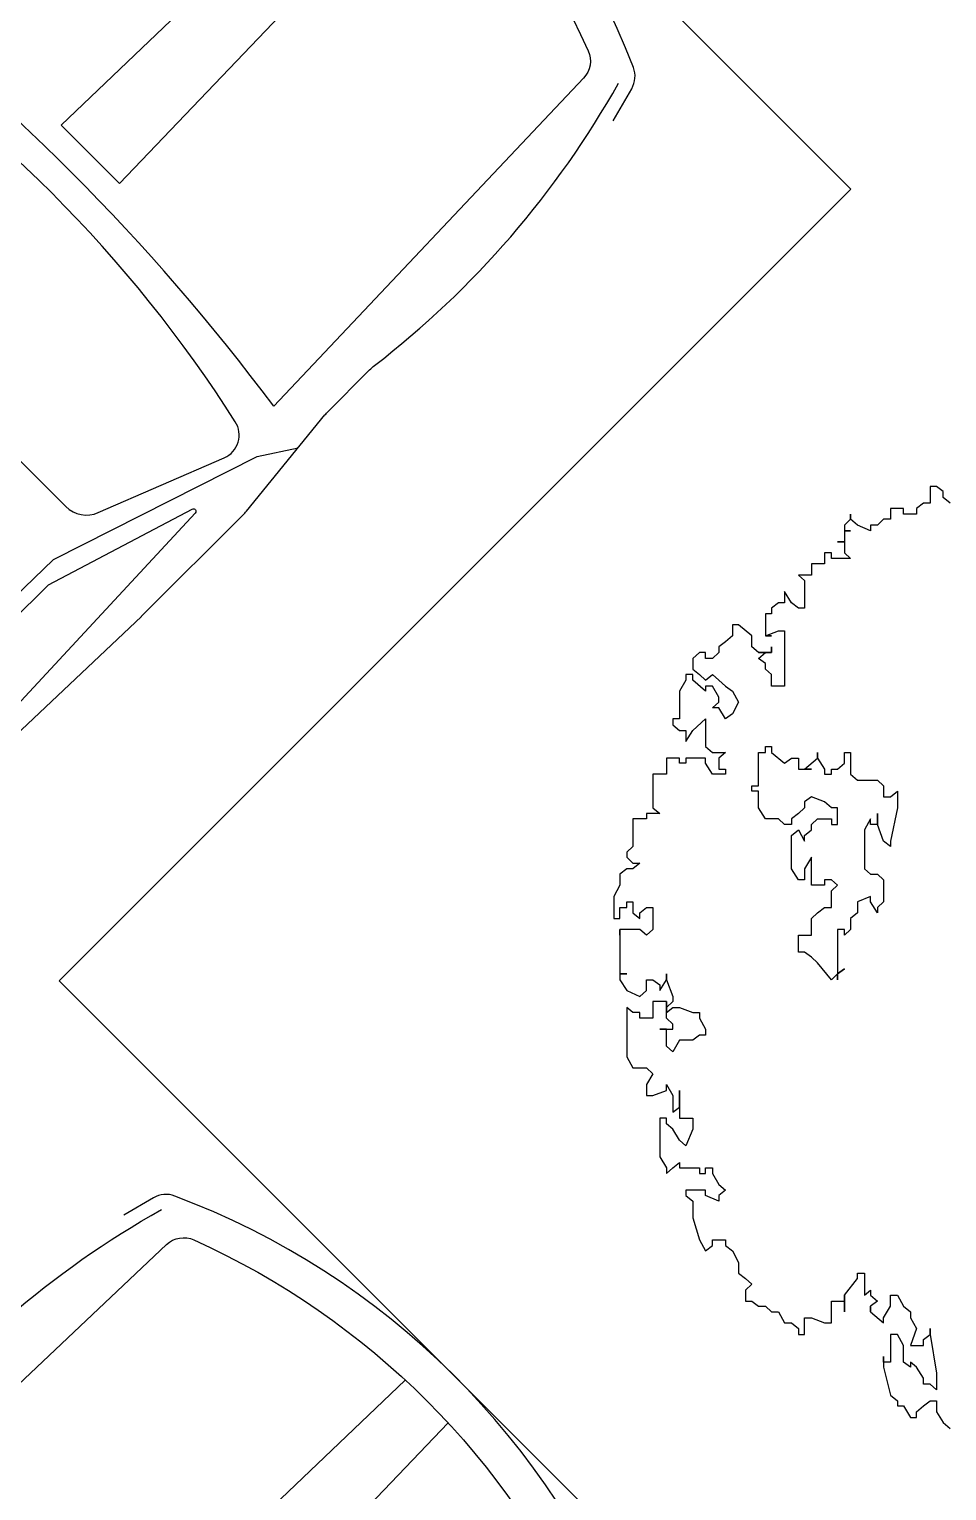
# Model space of a CAD drawing. Extents: x -30 to 1202, y 231 to 898.
# Drawn here: x 114.996 to 116.929, y 323.01 to 326.089 of the extents above; entities that cross this region are included whole.
import ezdxf

# ---------------------------------------------------------------- set-up
doc = ezdxf.new("R2010")
doc.units = 0
doc.header["$LTSCALE"] = 0.04
doc.layers.get('0').update_dxf_attribs({"linetype": 'CONTINUOUS'})
for name, color, linetype in [('CONTORXXNP----00', 255, 'CONTINUOUS'), ('PISO', 1, 'CONTINUOUS'), ('PISOS', 1, 'CONTINUOUS')]:
    doc.layers.add(name, color=color, linetype=linetype)
doc.styles.get("Standard").update_dxf_attribs({"font": 'romans.shx'})

# ---------------------------------------------------------------- blocks, each defined once
blk = doc.blocks.new('Aupln001')
for points in [[(-3.5055, 0.7064), (-3.5373, 0.7558), (-3.8645, 0.6943), (-3.9179, 0.613, -0.296775), (-3.8752, 0.6508), (-3.3857, 0.7244, -0.031441), (-3.3792, 0.725), (-2.6153, 0.7429, 0.001455), (-2.615, 0.7429), (-1.6936, 0.7699, -0.007326), (-1.6921, 0.77), (-1.3856, 0.77, -0.025363), (-1.3803, 0.7697), (-1.1199, 0.7432, 0.024637), (-1.1148, 0.7429), (-0.9864, 0.7426, 0.032795), (-0.9728, 0.7434, -0.100755), (-0.1885, 0.6864)], [(-0.2529, -0.7232), (-0.1771, -0.703, 0.226888), (-0.1428, -0.6737, 0.214205), (-0.1487, 0.6869, 0.224603), (-0.1828, 0.7158), (-0.2529, 0.7345)], [(-3.5055, -0.6952), (-3.5373, -0.7446), (-3.8645, -0.6831), (-3.9179, -0.6017, 0.296775), (-3.8752, -0.6396), (-3.3857, -0.7132, 0.031441), (-3.3792, -0.7138), (-2.6153, -0.7317, -0.001455), (-2.615, -0.7317), (-1.6936, -0.7587, 0.007326), (-1.6921, -0.7587), (-1.3856, -0.7587, 0.025363), (-1.3803, -0.7585), (-1.1199, -0.732, -0.024637), (-1.1148, -0.7317), (-0.9864, -0.7313, -0.032795), (-0.9728, -0.7322, 0.100755), (-0.1885, -0.6751)]]:
    blk.add_lwpolyline(points, format="xyb")
for points in [[(-1.2635, 0.6197, 0.460891), (-1.3337, 0.6571), (-1.603, 0.5511, 0.30819), (-1.6421, 0.4936), (-1.6421, -0.4824, 0.30819), (-1.603, -0.5399), (-1.3337, -0.6458, 0.460891), (-1.2635, -0.6085, 0.109577)], [(-0.2329, -0.6155), (-1.1833, -0.6426, 0.072437), (-1.1833, 0.6538), (-0.2329, 0.6268, -0.304109), (-0.1855, 0.593, -0.182739), (-0.1855, -0.5818, -0.304109)], [(-2.9574, -0.6833, 0.001613), (-2.9578, -0.6833), (-3.4083, -0.6731, -0.898845), (-3.4092, -0.6628), (-2.9165, -0.5678), (-1.7849, -0.5729), (-1.4578, -0.6747, -0.843434), (-1.4592, -0.685), (-2.0918, -0.7083, -0.016499), (-2.0952, -0.7084)]]:
    blk.add_lwpolyline(points, format="xyb", close=True)
for points in [[(-0.0794, -0.0582), (-1.081, -0.0812), (-1.081, 0.0924), (-0.0794, 0.0694)], [(-3.862, -0.5916), (-3.0431, -0.5198), (-1.7396, -0.5427), (-1.2828, -0.6933), (-1.209, -0.741)]]:
    blk.add_lwpolyline(points)
blk = doc.blocks.new('ARB3')
at = {"color": 0}
for p, q in [((-0.4592, -0.19), (-0.4644, -0.1969)), ((-0.4534, -0.19), (-0.4592, -0.19)), ((-0.4476, -0.1831), (-0.4534, -0.19)), ((0.4638, -0.1969), (0.4747, -0.19)), ((0.4747, -0.19), (0.4805, -0.1831)), ((-0.4644, -0.1969), (-0.4644, -0.2031)), ((-0.4644, -0.2031), (-0.4476, -0.2031)), ((-0.4476, -0.2031), (-0.4476, -0.21)), ((0.3862, -0.2031), (0.3804, -0.2031)), ((0.3804, -0.2031), (0.3862, -0.2031)), ((0.3862, -0.2031), (0.425, -0.1969)), ((0.3914, -0.21), (0.3862, -0.2031)), ((0.425, -0.1969), (0.4418, -0.1969)), ((0.4418, -0.1969), (0.436, -0.2031)), ((0.436, -0.2031), (0.436, -0.21)), ((0.4528, -0.2031), (0.4528, -0.1969)), ((0.4528, -0.1969), (0.4638, -0.1969)), ((0.4579, -0.21), (0.4528, -0.2031)), ((-0.4476, -0.21), (-0.4424, -0.2169)), ((-0.4424, -0.2169), (-0.4366, -0.2169)), ((-0.4366, -0.2169), (-0.4366, -0.23)), ((0.3695, -0.223), (0.3804, -0.2169)), ((0.3804, -0.2169), (0.3972, -0.223)), ((0.3972, -0.21), (0.3914, -0.21)), ((0.3972, -0.223), (0.3972, -0.21)), ((0.4192, -0.2169), (0.414, -0.223)), ((0.4302, -0.21), (0.4192, -0.2169)), ((0.436, -0.21), (0.4302, -0.21)), ((0.4638, -0.2169), (0.4579, -0.21)), ((0.4696, -0.2169), (0.4638, -0.2169)), ((0.4696, -0.223), (0.4696, -0.2169)), ((-0.4366, -0.23), (-0.4424, -0.23)), ((-0.4424, -0.23), (-0.4424, -0.243)), ((0.3468, -0.2361), (0.3578, -0.23)), ((0.3578, -0.23), (0.3636, -0.223)), ((0.3636, -0.223), (0.3695, -0.223)), ((0.3972, -0.23), (0.3862, -0.2361)), ((0.414, -0.23), (0.3972, -0.23)), ((0.414, -0.223), (0.4192, -0.223)), ((0.4192, -0.223), (0.414, -0.23)), ((0.4579, -0.23), (0.4696, -0.223)), ((0.4579, -0.2361), (0.4579, -0.23)), ((-0.4424, -0.243), (-0.4315, -0.243)), ((-0.4315, -0.243), (-0.4315, -0.25)), ((-0.1531, -0.243), (-0.1589, -0.2361)), ((-0.1589, -0.2361), (-0.1421, -0.2361)), ((-0.1531, -0.25), (-0.1531, -0.243)), ((-0.1421, -0.2361), (-0.1085, -0.243)), ((-0.1085, -0.243), (-0.1033, -0.243)), ((-0.1033, -0.243), (-0.1085, -0.25)), ((0.3468, -0.243), (0.3468, -0.2361)), ((0.3578, -0.243), (0.3468, -0.243)), ((0.3695, -0.25), (0.3578, -0.243)), ((0.3862, -0.2361), (0.3862, -0.243)), ((0.3862, -0.243), (0.414, -0.243)), ((0.414, -0.243), (0.414, -0.25)), ((0.4192, -0.25), (0.447, -0.243)), ((0.447, -0.243), (0.4528, -0.2361)), ((0.4528, -0.2361), (0.4579, -0.2361)), ((-0.4315, -0.25), (-0.4256, -0.2561)), ((-0.4256, -0.2561), (-0.4256, -0.263)), ((-0.4256, -0.263), (-0.4198, -0.263)), ((-0.4198, -0.263), (-0.4256, -0.2761)), ((-0.1699, -0.2561), (-0.1641, -0.25)), ((-0.1699, -0.2761), (-0.1699, -0.2561)), ((-0.1641, -0.25), (-0.1531, -0.25)), ((-0.1253, -0.2561), (-0.1363, -0.2561)), ((-0.1363, -0.2561), (-0.1253, -0.2561)), ((-0.1253, -0.263), (-0.1311, -0.263)), ((-0.1311, -0.263), (-0.1201, -0.2692)), ((-0.1085, -0.25), (-0.1253, -0.2561)), ((-0.1253, -0.2561), (-0.1253, -0.263)), ((-0.0807, -0.2692), (-0.0756, -0.263)), ((-0.0756, -0.2561), (-0.0698, -0.25)), ((-0.0756, -0.263), (-0.0756, -0.2561)), ((-0.0698, -0.25), (-0.0478, -0.25)), ((-0.0478, -0.263), (-0.053, -0.263)), ((-0.053, -0.263), (-0.0478, -0.2761)), ((-0.0478, -0.25), (-0.042, -0.2561)), ((-0.0368, -0.2561), (-0.0478, -0.263)), ((-0.042, -0.2561), (-0.0368, -0.2561)), ((0.3468, -0.2692), (0.3417, -0.263)), ((0.3417, -0.263), (0.3468, -0.263)), ((0.3468, -0.263), (0.3527, -0.2561)), ((0.3527, -0.2561), (0.3578, -0.263)), ((0.3578, -0.263), (0.3636, -0.263)), ((0.3636, -0.263), (0.3578, -0.263)), ((0.3578, -0.263), (0.3636, -0.263)), ((0.3636, -0.263), (0.3746, -0.25)), ((0.3746, -0.25), (0.3695, -0.25)), ((0.414, -0.25), (0.4082, -0.25)), ((0.4082, -0.25), (0.4192, -0.25)), ((-0.4256, -0.2761), (-0.4315, -0.283)), ((-0.1757, -0.283), (-0.1699, -0.2761)), ((-0.1201, -0.2692), (-0.0807, -0.2692)), ((-0.0478, -0.2761), (-0.0368, -0.2761)), ((-0.0368, -0.2761), (-0.031, -0.283)), ((0.3249, -0.2761), (0.3249, -0.2692)), ((0.3249, -0.2692), (0.3468, -0.2692)), ((0.3301, -0.2761), (0.3249, -0.2761)), ((0.3468, -0.2892), (0.3301, -0.2761)), ((-0.4315, -0.283), (-0.4366, -0.283)), ((-0.4366, -0.283), (-0.4315, -0.283)), ((-0.4315, -0.283), (-0.4256, -0.2892)), ((-0.4256, -0.2892), (-0.4198, -0.2892)), ((-0.4198, -0.2892), (-0.4198, -0.283)), ((-0.4198, -0.283), (-0.4198, -0.2892)), ((-0.4198, -0.2892), (-0.4089, -0.2892)), ((-0.4089, -0.2892), (-0.4089, -0.2961)), ((-0.4089, -0.2961), (-0.4089, -0.2892)), ((-0.4089, -0.2892), (-0.3979, -0.2892)), ((-0.3979, -0.2892), (-0.3921, -0.283)), ((-0.3921, -0.283), (-0.3921, -0.3022)), ((-0.1976, -0.2892), (-0.1976, -0.283)), ((-0.1976, -0.283), (-0.1757, -0.283)), ((-0.1867, -0.2892), (-0.1976, -0.2892)), ((-0.1809, -0.2961), (-0.1867, -0.2892)), ((-0.031, -0.283), (-0.02, -0.283)), ((-0.02, -0.283), (-0.0142, -0.2892)), ((-0.0142, -0.2892), (-0.02, -0.2892)), ((-0.02, -0.2892), (-0.02, -0.2961)), ((0.0245, -0.2961), (0.0194, -0.2892)), ((0.0194, -0.2892), (0.0245, -0.2961)), ((0.3636, -0.2892), (0.3468, -0.2892)), ((0.3527, -0.3022), (0.3527, -0.2892)), ((0.3527, -0.2892), (0.3636, -0.2892)), ((-0.3921, -0.3022), (-0.3979, -0.3022)), ((-0.3979, -0.3022), (-0.3979, -0.3092)), ((-0.1809, -0.3022), (-0.1809, -0.2961)), ((-0.1757, -0.3022), (-0.1809, -0.3022)), ((-0.1757, -0.3092), (-0.1757, -0.3022)), ((-0.1421, -0.3022), (-0.1479, -0.3092)), ((-0.1253, -0.2961), (-0.1421, -0.2961)), ((-0.1421, -0.2961), (-0.1421, -0.3022)), ((-0.1311, -0.3161), (-0.1311, -0.3022)), ((-0.1311, -0.3022), (-0.1253, -0.3022)), ((-0.1253, -0.3022), (-0.1253, -0.2961)), ((-0.0646, -0.2961), (-0.0698, -0.3022)), ((-0.0698, -0.3022), (-0.0698, -0.3092)), ((-0.0588, -0.3022), (-0.0646, -0.2961)), ((-0.042, -0.3022), (-0.0588, -0.3022)), ((-0.042, -0.3092), (-0.042, -0.3022)), ((-0.02, -0.2961), (0.0304, -0.2961)), ((0.0304, -0.3022), (0.0136, -0.3161)), ((0.0304, -0.2961), (0.0245, -0.2961)), ((0.0245, -0.2961), (0.0304, -0.3022)), ((0.3746, -0.3022), (0.3527, -0.3022)), ((0.3746, -0.3092), (0.3746, -0.3022)), ((-0.3979, -0.3092), (-0.3869, -0.3092)), ((-0.3869, -0.3092), (-0.3869, -0.3222)), ((-0.3869, -0.3222), (-0.3753, -0.3222)), ((-0.3753, -0.3222), (-0.3753, -0.3353)), ((-0.1918, -0.3161), (-0.1976, -0.3161)), ((-0.1976, -0.3161), (-0.1918, -0.3161)), ((-0.1918, -0.3161), (-0.1809, -0.3092)), ((-0.1809, -0.3292), (-0.1918, -0.3161)), ((-0.1809, -0.3092), (-0.1757, -0.3092)), ((-0.1809, -0.3353), (-0.1809, -0.3222)), ((-0.1809, -0.3222), (-0.1809, -0.3292)), ((-0.1809, -0.3292), (-0.1809, -0.3222)), ((-0.1809, -0.3222), (-0.1809, -0.3292)), ((-0.1479, -0.3092), (-0.1531, -0.3222)), ((-0.1531, -0.3222), (-0.1479, -0.3292)), ((-0.1253, -0.3222), (-0.1311, -0.3161)), ((-0.1201, -0.3222), (-0.1253, -0.3222)), ((-0.1143, -0.3292), (-0.1201, -0.3222)), ((-0.0646, -0.3222), (-0.0924, -0.3222)), ((-0.0924, -0.3222), (-0.0807, -0.3292)), ((-0.0698, -0.3092), (-0.0646, -0.3092)), ((-0.0646, -0.3092), (-0.0646, -0.3222)), ((-0.0368, -0.3161), (-0.042, -0.3092)), ((-0.031, -0.3222), (-0.0368, -0.3161)), ((-0.0142, -0.3222), (-0.031, -0.3222)), ((-0.0142, -0.3353), (-0.0142, -0.3222)), ((0.0078, -0.3222), (0.0026, -0.3292)), ((0.0136, -0.3161), (0.0078, -0.3222)), ((0.3695, -0.3222), (0.3746, -0.3092)), ((0.3695, -0.3292), (0.3695, -0.3222)), ((-0.3753, -0.3353), (-0.3701, -0.3292)), ((-0.3701, -0.3292), (-0.3423, -0.3292)), ((-0.3423, -0.3353), (-0.3475, -0.3422)), ((-0.3423, -0.3292), (-0.3423, -0.3353)), ((-0.1918, -0.3422), (-0.1918, -0.3353)), ((-0.1918, -0.3353), (-0.1809, -0.3353)), ((-0.1479, -0.3292), (-0.1421, -0.3292)), ((-0.1421, -0.3292), (-0.1363, -0.3353)), ((-0.1363, -0.3353), (-0.1311, -0.3422)), ((-0.1201, -0.3353), (-0.1085, -0.3292)), ((-0.1143, -0.3422), (-0.1201, -0.3353)), ((-0.1085, -0.3292), (-0.1143, -0.3292)), ((-0.0807, -0.3292), (-0.0698, -0.3292)), ((-0.0698, -0.3353), (-0.0807, -0.3422)), ((-0.0698, -0.3292), (-0.0698, -0.3353)), ((0.0026, -0.3353), (-0.0142, -0.3353)), ((0.0026, -0.3292), (0.0026, -0.3353)), ((0.3862, -0.3292), (0.3695, -0.3292)), ((0.3746, -0.3422), (0.3804, -0.3353)), ((0.3804, -0.3353), (0.3862, -0.3353)), ((0.3862, -0.3353), (0.3862, -0.3292)), ((-0.3475, -0.3422), (-0.3591, -0.3492)), ((-0.3591, -0.3492), (-0.3475, -0.3492)), ((-0.3475, -0.3492), (-0.3475, -0.3553)), ((-0.3197, -0.3553), (-0.3197, -0.3492)), ((-0.3197, -0.3492), (-0.2642, -0.3492)), ((-0.2642, -0.3492), (-0.2642, -0.3622)), ((-0.1976, -0.3622), (-0.1867, -0.3492)), ((-0.1867, -0.3492), (-0.1918, -0.3422)), ((-0.1311, -0.3422), (-0.1253, -0.3422)), ((-0.1253, -0.3492), (-0.1311, -0.3553)), ((-0.1253, -0.3422), (-0.1253, -0.3492)), ((-0.0807, -0.3422), (-0.1143, -0.3422)), ((0.3636, -0.3553), (0.3746, -0.3492)), ((0.3746, -0.3492), (0.3746, -0.3422)), ((-0.3475, -0.3553), (-0.3423, -0.3622)), ((-0.3423, -0.3622), (-0.3365, -0.3622)), ((-0.3365, -0.3622), (-0.3365, -0.3684)), ((-0.3146, -0.3684), (-0.3197, -0.3553)), ((-0.3146, -0.3684), (-0.3146, -0.3622)), ((-0.3146, -0.3622), (-0.3146, -0.3684)), ((-0.2978, -0.3622), (-0.3036, -0.3622)), ((-0.3036, -0.3622), (-0.2978, -0.3622)), ((-0.2978, -0.3684), (-0.2978, -0.3622)), ((-0.2978, -0.3622), (-0.2978, -0.3753)), ((-0.2758, -0.3622), (-0.281, -0.3684)), ((-0.2642, -0.3622), (-0.2758, -0.3622)), ((-0.2035, -0.3684), (-0.2035, -0.3622)), ((-0.2035, -0.3622), (-0.1976, -0.3622)), ((-0.1311, -0.3553), (-0.1311, -0.3684)), ((0.3578, -0.3684), (0.3636, -0.3622)), ((0.3636, -0.3622), (0.3636, -0.3553)), ((-0.3365, -0.3684), (-0.3146, -0.3684)), ((-0.2978, -0.3753), (-0.3036, -0.3822)), ((-0.2919, -0.3753), (-0.2978, -0.3684)), ((-0.2868, -0.3684), (-0.2919, -0.3753)), ((-0.281, -0.3684), (-0.2868, -0.3684)), ((-0.1976, -0.3684), (-0.2035, -0.3684)), ((-0.1976, -0.3753), (-0.1976, -0.3684)), ((-0.1641, -0.3753), (-0.1976, -0.3753)), ((-0.1641, -0.3822), (-0.1641, -0.3753)), ((-0.1421, -0.3753), (-0.1589, -0.3753)), ((-0.1589, -0.3753), (-0.1589, -0.3822)), ((-0.1311, -0.3684), (-0.1421, -0.3753)), ((0.3527, -0.3822), (0.3578, -0.3753)), ((0.3578, -0.3753), (0.3578, -0.3684)), ((-0.3146, -0.3822), (-0.3255, -0.3953)), ((-0.3255, -0.3953), (-0.3255, -0.4014)), ((-0.3036, -0.3822), (-0.3146, -0.3822)), ((-0.259, -0.4014), (-0.248, -0.3953)), ((-0.248, -0.3953), (-0.2364, -0.4014)), ((-0.1589, -0.3822), (-0.1641, -0.3822)), ((0.3023, -0.4014), (0.3139, -0.3953)), ((0.3139, -0.3953), (0.3249, -0.3953)), ((0.3249, -0.3953), (0.3301, -0.3884)), ((0.3301, -0.3884), (0.3359, -0.3822)), ((0.3359, -0.3822), (0.3417, -0.3884)), ((0.3417, -0.3884), (0.3527, -0.3884)), ((0.3527, -0.3884), (0.3527, -0.3822)), ((-0.3255, -0.4014), (-0.3146, -0.4014)), ((-0.3146, -0.4014), (-0.3087, -0.4084)), ((-0.3087, -0.4084), (-0.3036, -0.4153)), ((-0.27, -0.4153), (-0.2642, -0.4084)), ((-0.2642, -0.4084), (-0.259, -0.4014)), ((-0.2312, -0.4084), (-0.2422, -0.4153)), ((-0.2364, -0.4014), (-0.2312, -0.4084)), ((-0.1976, -0.4214), (-0.1976, -0.4084)), ((-0.1976, -0.4084), (-0.1918, -0.4153)), ((-0.1809, -0.4153), (-0.1809, -0.4084)), ((-0.1809, -0.4084), (-0.1757, -0.4084)), ((-0.1757, -0.4084), (-0.1757, -0.4214)), ((0.2358, -0.4153), (0.2416, -0.4084)), ((0.2416, -0.4084), (0.2467, -0.4153)), ((0.2913, -0.4214), (0.2913, -0.4084)), ((0.2913, -0.4084), (0.2971, -0.4084)), ((0.2971, -0.4084), (0.3023, -0.4014)), ((-0.3036, -0.4153), (-0.2978, -0.4153)), ((-0.2978, -0.4153), (-0.2919, -0.4214)), ((-0.2919, -0.4214), (-0.2919, -0.4284)), ((-0.2758, -0.4214), (-0.27, -0.4153)), ((-0.27, -0.4284), (-0.2758, -0.4214)), ((-0.2532, -0.4153), (-0.2642, -0.4214)), ((-0.2642, -0.4214), (-0.2642, -0.4284)), ((-0.248, -0.4153), (-0.2532, -0.4153)), ((-0.2422, -0.4214), (-0.248, -0.4153)), ((-0.2422, -0.4153), (-0.2422, -0.4214)), ((-0.2035, -0.4284), (-0.1976, -0.4214)), ((-0.1918, -0.4153), (-0.1809, -0.4153)), ((-0.1757, -0.4214), (-0.1867, -0.4284)), ((0.219, -0.4284), (0.219, -0.4214)), ((0.219, -0.4214), (0.2248, -0.4214)), ((0.2248, -0.4214), (0.2358, -0.4153)), ((0.2467, -0.4153), (0.2525, -0.4153)), ((0.2525, -0.4153), (0.2467, -0.4284)), ((0.2971, -0.4214), (0.2913, -0.4214)), ((0.3023, -0.4284), (0.2971, -0.4214)), ((-0.2919, -0.4284), (-0.2978, -0.4284)), ((-0.2978, -0.4284), (-0.2978, -0.4345)), ((-0.2978, -0.4345), (-0.2919, -0.4414)), ((-0.281, -0.4414), (-0.2758, -0.4345)), ((-0.2758, -0.4345), (-0.27, -0.4284)), ((-0.259, -0.4284), (-0.27, -0.4414)), ((-0.2642, -0.4284), (-0.259, -0.4284)), ((-0.2196, -0.4414), (-0.2312, -0.4284)), ((-0.2312, -0.4284), (-0.2035, -0.4284)), ((-0.1867, -0.4284), (-0.1918, -0.4284)), ((-0.1918, -0.4284), (-0.1918, -0.4484)), ((0.0633, -0.4414), (0.0633, -0.4345)), ((0.0633, -0.4345), (0.0691, -0.4345)), ((0.0691, -0.4345), (0.0801, -0.4284)), ((0.0801, -0.4284), (0.0859, -0.4284)), ((0.0859, -0.4284), (0.0859, -0.4345)), ((0.0859, -0.4345), (0.0911, -0.4414)), ((0.2248, -0.4284), (0.219, -0.4284)), ((0.219, -0.4545), (0.219, -0.4345)), ((0.219, -0.4345), (0.2248, -0.4345)), ((0.2248, -0.4345), (0.2248, -0.4284)), ((0.2467, -0.4284), (0.2416, -0.4284)), ((0.2416, -0.4284), (0.2416, -0.4484)), ((0.2693, -0.4414), (0.2913, -0.4345)), ((0.2913, -0.4345), (0.3023, -0.4284)), ((-0.2919, -0.4414), (-0.281, -0.4414)), ((-0.27, -0.4414), (-0.2758, -0.4414)), ((-0.2758, -0.4414), (-0.2758, -0.4484)), ((-0.2758, -0.4484), (-0.27, -0.4484)), ((-0.27, -0.4484), (-0.259, -0.4545)), ((-0.2086, -0.4484), (-0.2196, -0.4414)), ((-0.2196, -0.4545), (-0.2196, -0.4484)), ((-0.2196, -0.4484), (-0.2086, -0.4484)), ((-0.1918, -0.4484), (-0.1867, -0.4484)), ((-0.1867, -0.4484), (-0.1867, -0.4545)), ((0.0581, -0.4545), (0.0633, -0.4414)), ((0.0911, -0.4414), (0.0911, -0.4545)), ((0.1692, -0.4545), (0.1692, -0.4414)), ((0.1692, -0.4414), (0.1802, -0.4414)), ((0.1802, -0.4414), (0.197, -0.4484)), ((0.197, -0.4484), (0.1912, -0.4545)), ((0.2416, -0.4484), (0.2467, -0.4484)), ((0.2467, -0.4484), (0.2525, -0.4414)), ((0.2525, -0.4414), (0.2693, -0.4414)), ((-0.259, -0.4545), (-0.2312, -0.4545)), ((-0.2312, -0.4545), (-0.2312, -0.4614)), ((-0.2312, -0.4614), (-0.2254, -0.4614)), ((-0.2254, -0.4614), (-0.2196, -0.4545)), ((-0.1867, -0.4545), (-0.1918, -0.4545)), ((-0.1918, -0.4545), (-0.1918, -0.4676)), ((-0.1918, -0.4676), (-0.1757, -0.4676)), ((-0.1757, -0.4676), (-0.1757, -0.4814)), ((0.0304, -0.4676), (0.0245, -0.4676)), ((0.0245, -0.4676), (0.0304, -0.4676)), ((0.0304, -0.4676), (0.0472, -0.4614)), ((0.0413, -0.4745), (0.0304, -0.4676)), ((0.0472, -0.4614), (0.0523, -0.4614)), ((0.0523, -0.4614), (0.0581, -0.4676)), ((0.0691, -0.4676), (0.0523, -0.4676)), ((0.0523, -0.4676), (0.0523, -0.4814)), ((0.0581, -0.4614), (0.0581, -0.4545)), ((0.0633, -0.4676), (0.0581, -0.4614)), ((0.0581, -0.4676), (0.0633, -0.4676)), ((0.0749, -0.4614), (0.0691, -0.4676)), ((0.0801, -0.4614), (0.0749, -0.4614)), ((0.0801, -0.4745), (0.0801, -0.4614)), ((0.0969, -0.4676), (0.0801, -0.4676)), ((0.0801, -0.4676), (0.0801, -0.4745)), ((0.0911, -0.4545), (0.1027, -0.4614)), ((0.1027, -0.4614), (0.0969, -0.4676)), ((0.1356, -0.4676), (0.1466, -0.4614)), ((0.1415, -0.4676), (0.1356, -0.4676)), ((0.1582, -0.4545), (0.1415, -0.4545)), ((0.1415, -0.4545), (0.1692, -0.4545)), ((0.1466, -0.4814), (0.1415, -0.4676)), ((0.1466, -0.4614), (0.1634, -0.4614)), ((0.1634, -0.4614), (0.1582, -0.4545)), ((0.175, -0.4676), (0.1692, -0.4676)), ((0.1692, -0.4676), (0.1692, -0.4745)), ((0.1802, -0.4614), (0.175, -0.4676)), ((0.1912, -0.4545), (0.1802, -0.4614)), ((0.208, -0.4745), (0.219, -0.4676)), ((0.219, -0.4614), (0.2138, -0.4545)), ((0.2138, -0.4545), (0.219, -0.4545)), ((0.2248, -0.4676), (0.219, -0.4614)), ((0.219, -0.4676), (0.2248, -0.4676)), ((-0.1757, -0.4814), (-0.1421, -0.4814)), ((-0.1421, -0.4814), (-0.1363, -0.4745)), ((-0.1363, -0.4745), (-0.1363, -0.4876)), ((-0.042, -0.4876), (-0.042, -0.4814)), ((-0.042, -0.4814), (-0.02, -0.4814)), ((-0.02, -0.4814), (-0.0142, -0.4876)), ((0.0304, -0.4814), (0.0355, -0.4745)), ((0.0304, -0.4876), (0.0304, -0.4814)), ((0.0355, -0.4745), (0.0413, -0.4745)), ((0.0523, -0.4814), (0.0691, -0.4814)), ((0.0691, -0.4814), (0.0691, -0.4945)), ((0.1188, -0.4876), (0.1247, -0.4814)), ((0.1247, -0.4814), (0.1356, -0.4876)), ((0.1466, -0.4876), (0.1466, -0.4814)), ((0.1692, -0.4745), (0.208, -0.4745)), ((-0.1363, -0.4876), (-0.1311, -0.4876)), ((-0.1311, -0.4876), (-0.1311, -0.5014)), ((-0.0866, -0.5014), (-0.0866, -0.4945)), ((-0.0866, -0.4945), (-0.0807, -0.5014)), ((-0.0368, -0.4945), (-0.042, -0.4876)), ((-0.0368, -0.5014), (-0.031, -0.4945)), ((-0.031, -0.4945), (-0.0368, -0.4945)), ((-0.0142, -0.4876), (-0.02, -0.4945)), ((-0.02, -0.4945), (-0.02, -0.5145)), ((0.0413, -0.4876), (0.0304, -0.4876)), ((0.0472, -0.4945), (0.0413, -0.4876)), ((0.0413, -0.5076), (0.0472, -0.4945)), ((0.0691, -0.4945), (0.0633, -0.4945)), ((0.0633, -0.4945), (0.0633, -0.5014)), ((0.1188, -0.5014), (0.1188, -0.4876)), ((0.1356, -0.4876), (0.1466, -0.4876)), ((-0.1311, -0.5014), (-0.1033, -0.5014)), ((-0.1033, -0.5014), (-0.0975, -0.5076)), ((-0.0975, -0.5076), (-0.0924, -0.5076)), ((-0.0924, -0.5076), (-0.0866, -0.5014)), ((-0.0807, -0.5014), (-0.0807, -0.5076)), ((-0.0807, -0.5076), (-0.0756, -0.5145)), ((-0.0478, -0.5076), (-0.0478, -0.5014)), ((-0.0478, -0.5014), (-0.0368, -0.5014)), ((-0.042, -0.5076), (-0.0478, -0.5076)), ((-0.042, -0.5145), (-0.042, -0.5076)), ((0.0245, -0.5145), (0.0245, -0.5076)), ((0.0245, -0.5076), (0.0245, -0.5145)), ((0.0304, -0.5145), (0.0413, -0.5076)), ((0.0633, -0.5014), (0.0581, -0.5076)), ((0.0581, -0.5076), (0.1079, -0.5076)), ((0.1079, -0.5076), (0.1188, -0.5014)), ((-0.0756, -0.5145), (-0.0646, -0.5145)), ((-0.0646, -0.5145), (-0.053, -0.5206)), ((-0.053, -0.5206), (-0.031, -0.5206)), ((-0.031, -0.5145), (-0.042, -0.5145)), ((-0.031, -0.5206), (-0.031, -0.5145)), ((-0.02, -0.5145), (-0.0142, -0.5145)), ((-0.0142, -0.5145), (-0.02, -0.5145)), ((-0.02, -0.5145), (0.0245, -0.5145)), ((0.0245, -0.5145), (0.0304, -0.5145))]:
    blk.add_line(p, q, dxfattribs=at)
at = {"layer": 'CONTORXXNP----00'}
for p, q in [((-0.4592, -0.19), (-0.4644, -0.1969)), ((-0.4534, -0.19), (-0.4592, -0.19)), ((-0.4476, -0.1831), (-0.4534, -0.19)), ((0.4638, -0.1969), (0.4747, -0.19)), ((0.4747, -0.19), (0.4805, -0.1831)), ((-0.4644, -0.1969), (-0.4644, -0.2031)), ((-0.4644, -0.2031), (-0.4476, -0.2031)), ((-0.4476, -0.2031), (-0.4476, -0.21)), ((0.3862, -0.2031), (0.425, -0.1969)), ((0.3914, -0.21), (0.3862, -0.2031)), ((0.425, -0.1969), (0.4418, -0.1969)), ((0.4418, -0.1969), (0.436, -0.2031)), ((0.436, -0.2031), (0.436, -0.21)), ((0.4528, -0.1969), (0.4638, -0.1969)), ((0.4528, -0.2031), (0.4528, -0.1969)), ((0.4579, -0.21), (0.4528, -0.2031)), ((-0.4476, -0.21), (-0.4424, -0.2169)), ((-0.4424, -0.2169), (-0.4366, -0.2169)), ((-0.4366, -0.2169), (-0.4366, -0.23)), ((0.3695, -0.223), (0.3804, -0.2169)), ((0.3804, -0.2169), (0.3972, -0.223)), ((0.3972, -0.21), (0.3914, -0.21)), ((0.3972, -0.223), (0.3972, -0.21)), ((0.4192, -0.2169), (0.414, -0.223)), ((0.4302, -0.21), (0.4192, -0.2169)), ((0.436, -0.21), (0.4302, -0.21)), ((0.4638, -0.2169), (0.4579, -0.21)), ((0.4696, -0.2169), (0.4638, -0.2169)), ((0.4696, -0.223), (0.4696, -0.2169)), ((-0.4424, -0.23), (-0.4424, -0.243)), ((-0.4366, -0.23), (-0.4424, -0.23)), ((0.3468, -0.2361), (0.3578, -0.23)), ((0.3578, -0.23), (0.3636, -0.223)), ((0.3636, -0.223), (0.3695, -0.223)), ((0.3972, -0.23), (0.3862, -0.2361)), ((0.414, -0.23), (0.3972, -0.23)), ((0.4192, -0.223), (0.414, -0.23)), ((0.414, -0.223), (0.4192, -0.223)), ((0.4579, -0.23), (0.4696, -0.223)), ((0.4579, -0.2361), (0.4579, -0.23)), ((-0.4424, -0.243), (-0.4315, -0.243)), ((-0.4315, -0.243), (-0.4315, -0.25)), ((0.3468, -0.243), (0.3468, -0.2361)), ((0.3578, -0.243), (0.3468, -0.243)), ((0.3695, -0.25), (0.3578, -0.243)), ((0.3862, -0.2361), (0.3862, -0.243)), ((0.3862, -0.243), (0.414, -0.243)), ((0.414, -0.243), (0.414, -0.25)), ((0.4192, -0.25), (0.447, -0.243)), ((0.447, -0.243), (0.4528, -0.2361)), ((0.4528, -0.2361), (0.4579, -0.2361)), ((-0.4315, -0.25), (-0.4256, -0.2561)), ((-0.4256, -0.2561), (-0.4256, -0.263)), ((-0.4198, -0.263), (-0.4256, -0.2761)), ((-0.4256, -0.263), (-0.4198, -0.263)), ((0.3417, -0.263), (0.3468, -0.263)), ((0.3468, -0.2692), (0.3417, -0.263)), ((0.3468, -0.263), (0.3527, -0.2561)), ((0.3527, -0.2561), (0.3578, -0.263)), ((0.3578, -0.263), (0.3636, -0.263)), ((0.3636, -0.263), (0.3578, -0.263)), ((0.3578, -0.263), (0.3636, -0.263)), ((0.3636, -0.263), (0.3746, -0.25)), ((0.3746, -0.25), (0.3695, -0.25)), ((0.414, -0.25), (0.4192, -0.25)), ((-0.4256, -0.2761), (-0.4315, -0.283)), ((0.3249, -0.2692), (0.3468, -0.2692)), ((0.3249, -0.2761), (0.3249, -0.2692)), ((0.3301, -0.2761), (0.3249, -0.2761)), ((0.3468, -0.2892), (0.3301, -0.2761)), ((-0.4315, -0.283), (-0.4256, -0.2892)), ((-0.4256, -0.2892), (-0.4198, -0.2892)), ((-0.4198, -0.2892), (-0.4089, -0.2892)), ((-0.4089, -0.2892), (-0.3979, -0.2892)), ((-0.3979, -0.2892), (-0.3921, -0.283)), ((-0.3921, -0.283), (-0.3921, -0.3022)), ((0.3468, -0.2892), (0.3527, -0.2892)), ((0.3527, -0.3022), (0.3527, -0.2892)), ((-0.3979, -0.3022), (-0.3979, -0.3092)), ((-0.3921, -0.3022), (-0.3979, -0.3022)), ((0.3746, -0.3022), (0.3527, -0.3022)), ((0.3746, -0.3092), (0.3746, -0.3022)), ((-0.3979, -0.3092), (-0.3869, -0.3092)), ((-0.3869, -0.3092), (-0.3869, -0.3222)), ((-0.3869, -0.3222), (-0.3753, -0.3222)), ((-0.3753, -0.3222), (-0.3753, -0.3353)), ((0.3695, -0.3222), (0.3746, -0.3092)), ((0.3695, -0.3292), (0.3695, -0.3222)), ((-0.3753, -0.3353), (-0.3701, -0.3292)), ((-0.3701, -0.3292), (-0.3423, -0.3292)), ((-0.3423, -0.3353), (-0.3475, -0.3422)), ((-0.3423, -0.3292), (-0.3423, -0.3353)), ((0.3862, -0.3292), (0.3695, -0.3292)), ((0.3746, -0.3422), (0.3804, -0.3353)), ((0.3804, -0.3353), (0.3862, -0.3353)), ((0.3862, -0.3353), (0.3862, -0.3292)), ((-0.3475, -0.3422), (-0.3591, -0.3492)), ((-0.3591, -0.3492), (-0.3475, -0.3492)), ((-0.3475, -0.3492), (-0.3475, -0.3553)), ((-0.3197, -0.3492), (-0.2642, -0.3492)), ((-0.3197, -0.3553), (-0.3197, -0.3492)), ((-0.2642, -0.3492), (-0.2642, -0.3622)), ((0.3636, -0.3553), (0.3746, -0.3492)), ((0.3746, -0.3492), (0.3746, -0.3422)), ((-0.3475, -0.3553), (-0.3423, -0.3622)), ((-0.3423, -0.3622), (-0.3365, -0.3622)), ((-0.3365, -0.3622), (-0.3365, -0.3684)), ((-0.3146, -0.3684), (-0.3197, -0.3553)), ((-0.2758, -0.3622), (-0.281, -0.3684)), ((-0.2642, -0.3622), (-0.2758, -0.3622)), ((0.3578, -0.3684), (0.3636, -0.3622)), ((0.3636, -0.3622), (0.3636, -0.3553)), ((-0.3365, -0.3684), (-0.3146, -0.3684)), ((-0.2978, -0.3753), (-0.3036, -0.3822)), ((-0.2978, -0.3753), (-0.2978, -0.3684)), ((-0.2919, -0.3753), (-0.2978, -0.3684)), ((-0.2868, -0.3684), (-0.2919, -0.3753)), ((-0.281, -0.3684), (-0.2868, -0.3684)), ((0.3527, -0.3822), (0.3578, -0.3753)), ((0.3578, -0.3753), (0.3578, -0.3684)), ((-0.3146, -0.3822), (-0.3255, -0.3953)), ((-0.3255, -0.3953), (-0.3255, -0.4014)), ((-0.3036, -0.3822), (-0.3146, -0.3822)), ((-0.259, -0.4014), (-0.248, -0.3953)), ((-0.248, -0.3953), (-0.2364, -0.4014)), ((0.3023, -0.4014), (0.3139, -0.3953)), ((0.3139, -0.3953), (0.3249, -0.3953)), ((0.3249, -0.3953), (0.3301, -0.3884)), ((0.3301, -0.3884), (0.3359, -0.3822)), ((0.3359, -0.3822), (0.3417, -0.3884)), ((0.3417, -0.3884), (0.3527, -0.3884)), ((0.3527, -0.3884), (0.3527, -0.3822)), ((-0.3255, -0.4014), (-0.3146, -0.4014)), ((-0.3146, -0.4014), (-0.3087, -0.4084)), ((-0.3087, -0.4084), (-0.3036, -0.4153)), ((-0.27, -0.4153), (-0.2642, -0.4084)), ((-0.2642, -0.4084), (-0.259, -0.4014)), ((-0.2312, -0.4084), (-0.2422, -0.4153)), ((-0.2364, -0.4014), (-0.2312, -0.4084)), ((-0.1976, -0.4084), (-0.1918, -0.4153)), ((-0.1976, -0.4214), (-0.1976, -0.4084)), ((-0.1809, -0.4084), (-0.1757, -0.4084)), ((-0.1809, -0.4153), (-0.1809, -0.4084)), ((-0.1757, -0.4084), (-0.1757, -0.4214)), ((0.2358, -0.4153), (0.2416, -0.4084)), ((0.2416, -0.4084), (0.2467, -0.4153)), ((0.2913, -0.4084), (0.2971, -0.4084)), ((0.2913, -0.4214), (0.2913, -0.4084)), ((0.2971, -0.4084), (0.3023, -0.4014)), ((-0.3036, -0.4153), (-0.2978, -0.4153)), ((-0.2978, -0.4153), (-0.2919, -0.4214)), ((-0.2919, -0.4214), (-0.2919, -0.4284)), ((-0.2758, -0.4214), (-0.27, -0.4153)), ((-0.27, -0.4284), (-0.2758, -0.4214)), ((-0.2532, -0.4153), (-0.2642, -0.4214)), ((-0.2642, -0.4214), (-0.2642, -0.4284)), ((-0.248, -0.4153), (-0.2532, -0.4153)), ((-0.2422, -0.4214), (-0.248, -0.4153)), ((-0.2422, -0.4153), (-0.2422, -0.4214)), ((-0.2035, -0.4284), (-0.1976, -0.4214)), ((-0.1918, -0.4153), (-0.1809, -0.4153)), ((-0.1757, -0.4214), (-0.1867, -0.4284)), ((0.219, -0.4214), (0.2248, -0.4214)), ((0.219, -0.4284), (0.219, -0.4214)), ((0.2248, -0.4214), (0.2358, -0.4153)), ((0.2525, -0.4153), (0.2467, -0.4284)), ((0.2467, -0.4153), (0.2525, -0.4153)), ((0.2971, -0.4214), (0.2913, -0.4214)), ((0.3023, -0.4284), (0.2971, -0.4214)), ((-0.2978, -0.4284), (-0.2978, -0.4345)), ((-0.2919, -0.4284), (-0.2978, -0.4284)), ((-0.2978, -0.4345), (-0.2919, -0.4414)), ((-0.281, -0.4414), (-0.2758, -0.4345)), ((-0.2758, -0.4345), (-0.27, -0.4284)), ((-0.259, -0.4284), (-0.27, -0.4414)), ((-0.2642, -0.4284), (-0.259, -0.4284)), ((-0.2312, -0.4284), (-0.2035, -0.4284)), ((-0.2196, -0.4414), (-0.2312, -0.4284)), ((-0.1918, -0.4284), (-0.1918, -0.4484)), ((-0.1867, -0.4284), (-0.1918, -0.4284)), ((0.2248, -0.4284), (0.219, -0.4284)), ((0.219, -0.4345), (0.2248, -0.4345)), ((0.219, -0.4545), (0.219, -0.4345)), ((0.2248, -0.4345), (0.2248, -0.4284)), ((0.2416, -0.4284), (0.2416, -0.4484)), ((0.2467, -0.4284), (0.2416, -0.4284)), ((0.2693, -0.4414), (0.2913, -0.4345)), ((0.2913, -0.4345), (0.3023, -0.4284)), ((-0.2919, -0.4414), (-0.281, -0.4414)), ((-0.2758, -0.4414), (-0.2758, -0.4484)), ((-0.27, -0.4414), (-0.2758, -0.4414)), ((-0.2758, -0.4484), (-0.27, -0.4484)), ((-0.27, -0.4484), (-0.259, -0.4545)), ((-0.2086, -0.4484), (-0.2196, -0.4414)), ((-0.2196, -0.4484), (-0.2086, -0.4484)), ((-0.2196, -0.4545), (-0.2196, -0.4484)), ((-0.1918, -0.4484), (-0.1867, -0.4484)), ((-0.1867, -0.4484), (-0.1867, -0.4545)), ((0.1692, -0.4414), (0.1802, -0.4414)), ((0.1692, -0.4545), (0.1692, -0.4414)), ((0.1802, -0.4414), (0.197, -0.4484)), ((0.197, -0.4484), (0.1912, -0.4545)), ((0.2416, -0.4484), (0.2467, -0.4484)), ((0.2467, -0.4484), (0.2525, -0.4414)), ((0.2525, -0.4414), (0.2693, -0.4414)), ((-0.259, -0.4545), (-0.2312, -0.4545)), ((-0.2312, -0.4545), (-0.2312, -0.4614)), ((-0.2312, -0.4614), (-0.2254, -0.4614)), ((-0.2254, -0.4614), (-0.2196, -0.4545)), ((-0.1918, -0.4545), (-0.1918, -0.4676)), ((-0.1867, -0.4545), (-0.1918, -0.4545)), ((-0.1918, -0.4676), (-0.1757, -0.4676)), ((-0.1757, -0.4676), (-0.1757, -0.4814)), ((0.0304, -0.4676), (0.0472, -0.4614)), ((0.0413, -0.4745), (0.0304, -0.4676)), ((0.0472, -0.4614), (0.0523, -0.4614)), ((0.0523, -0.4614), (0.0581, -0.4676)), ((0.0523, -0.4676), (0.0581, -0.4676)), ((0.0523, -0.4676), (0.0523, -0.4814)), ((0.1356, -0.4676), (0.1466, -0.4614)), ((0.1415, -0.4676), (0.1356, -0.4676)), ((0.1466, -0.4814), (0.1415, -0.4676)), ((0.1466, -0.4614), (0.1634, -0.4614)), ((0.1582, -0.4545), (0.1692, -0.4545)), ((0.1634, -0.4614), (0.1582, -0.4545)), ((0.1692, -0.4676), (0.1692, -0.4745)), ((0.175, -0.4676), (0.1692, -0.4676)), ((0.1802, -0.4614), (0.175, -0.4676)), ((0.1912, -0.4545), (0.1802, -0.4614)), ((0.208, -0.4745), (0.219, -0.4676)), ((0.2138, -0.4545), (0.219, -0.4545)), ((0.219, -0.4614), (0.2138, -0.4545)), ((0.2248, -0.4676), (0.219, -0.4614)), ((0.219, -0.4676), (0.2248, -0.4676)), ((-0.1757, -0.4814), (-0.1421, -0.4814)), ((-0.1421, -0.4814), (-0.1363, -0.4745)), ((-0.1363, -0.4745), (-0.1363, -0.4876)), ((-0.042, -0.4814), (-0.02, -0.4814)), ((-0.042, -0.4876), (-0.042, -0.4814)), ((-0.02, -0.4814), (-0.0142, -0.4876)), ((0.0304, -0.4814), (0.0355, -0.4745)), ((0.0304, -0.4876), (0.0304, -0.4814)), ((0.0355, -0.4745), (0.0413, -0.4745)), ((0.0523, -0.4814), (0.0691, -0.4814)), ((0.0691, -0.4814), (0.0691, -0.4945)), ((0.1188, -0.4876), (0.1247, -0.4814)), ((0.1247, -0.4814), (0.1356, -0.4876)), ((0.1466, -0.4876), (0.1466, -0.4814)), ((0.1692, -0.4745), (0.208, -0.4745)), ((-0.1363, -0.4876), (-0.1311, -0.4876)), ((-0.1311, -0.4876), (-0.1311, -0.5014)), ((-0.0866, -0.4945), (-0.0807, -0.5014)), ((-0.0866, -0.5014), (-0.0866, -0.4945)), ((-0.0368, -0.4945), (-0.042, -0.4876)), ((-0.031, -0.4945), (-0.0368, -0.4945)), ((-0.0368, -0.5014), (-0.031, -0.4945)), ((-0.0142, -0.4876), (-0.02, -0.4945)), ((-0.02, -0.4945), (-0.02, -0.5145)), ((0.0413, -0.4876), (0.0304, -0.4876)), ((0.0472, -0.4945), (0.0413, -0.4876)), ((0.0413, -0.5076), (0.0472, -0.4945)), ((0.0633, -0.4945), (0.0633, -0.5014)), ((0.0691, -0.4945), (0.0633, -0.4945)), ((0.1188, -0.5014), (0.1188, -0.4876)), ((0.1356, -0.4876), (0.1466, -0.4876)), ((-0.1311, -0.5014), (-0.1033, -0.5014)), ((-0.1033, -0.5014), (-0.0975, -0.5076)), ((-0.0975, -0.5076), (-0.0924, -0.5076)), ((-0.0924, -0.5076), (-0.0866, -0.5014)), ((-0.0807, -0.5014), (-0.0807, -0.5076)), ((-0.0807, -0.5076), (-0.0756, -0.5145)), ((-0.0478, -0.5014), (-0.0368, -0.5014)), ((-0.0478, -0.5076), (-0.0478, -0.5014)), ((-0.042, -0.5076), (-0.0478, -0.5076)), ((-0.042, -0.5145), (-0.042, -0.5076)), ((0.0304, -0.5145), (0.0413, -0.5076)), ((0.0633, -0.5014), (0.0581, -0.5076)), ((0.0581, -0.5076), (0.1079, -0.5076)), ((0.1079, -0.5076), (0.1188, -0.5014)), ((-0.0756, -0.5145), (-0.0646, -0.5145)), ((-0.0646, -0.5145), (-0.053, -0.5206)), ((-0.053, -0.5206), (-0.031, -0.5206)), ((-0.031, -0.5145), (-0.042, -0.5145)), ((-0.031, -0.5206), (-0.031, -0.5145)), ((-0.02, -0.5145), (0.0245, -0.5145)), ((-0.0142, -0.5145), (-0.02, -0.5145)), ((-0.02, -0.5145), (-0.0142, -0.5145)), ((0.0245, -0.5145), (0.0304, -0.5145))]:
    blk.add_line(p, q, dxfattribs=at)
at = {"flags": 11}
blk.add_attdef('CENTROIDE', (-0.1114, -0.0329), '', height=0.0504, dxfattribs=at)

msp = doc.modelspace()

# ---------------------------------------------------------------- linework, layer by layer
at = {"layer": 'PISOS'}
for p, q in [((115.0594, 327.4196), (116.7271, 325.7519)), ((115.0594, 324.0842), (116.7271, 325.7519)), ((115.0594, 324.0842), (116.7271, 322.4165))]:
    msp.add_line(p, q, dxfattribs=at)

# ---------------------------------------------------------------- block references
at = {"layer": 'PISO', "xscale": 2.1, "yscale": 2.1, "zscale": 2.1, "rotation": 270}
msp.add_blockref('ARB3', (117.3206, 324.1503), dxfattribs=at)
at = {"layer": 'PISOS', "rotation": 45}
for p in [(115.8933, 326.5857), (115.8933, 323.2503)]:
    msp.add_blockref('Aupln001', p, dxfattribs=at)

doc.saveas('drawing.dxf')
